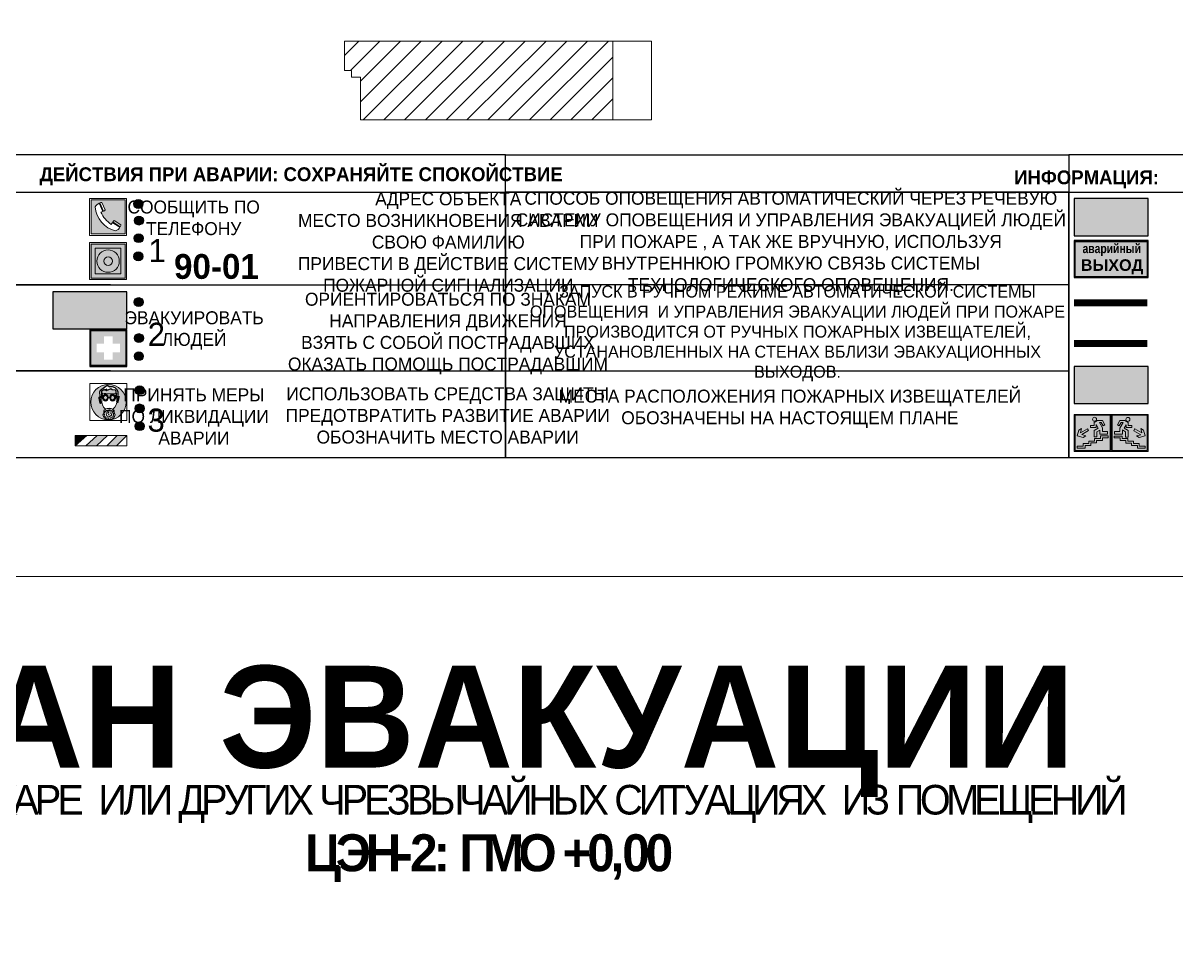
# Model space of a CAD drawing. Header units: millimetres. Extents: x 13810 to 67229, y 12374 to 21950.
# Drawn here: x 26885.2 to 27134.3, y 14863 to 15062 of the extents above; entities that cross this region are included whole.
import ezdxf

# ---------------------------------------------------------------- set-up
doc = ezdxf.new("R2010")
doc.units = ezdxf.units.MM
doc.linetypes.add('GOST2.303 4', pattern=[7, 5, -2, 0])
doc.layers.add('План_Штампы', color=7, linetype='Continuous')
doc.styles.add('обычный', font='arial.ttf')

# ---------------------------------------------------------------- blocks, each defined once
blk = doc.blocks.new('A$C38D26F80')
h = blk.add_hatch(color=5)
h.dxf.hatch_style = 1
h.paths.add_polyline_path([(-8.77, -4.48, 1), (-0.19, -4.48, 1)])
h.paths.add_polyline_path([(-6.75, -3.58), (-6.75, -3.31), (-6.62, -3.22), (-6.5, -3.22), (-6.42, -3.3), (-6.39, -3.28), (-6.59, -2.23), (-6.59, -2.01), (-6.38, -1.58), (-4.76, -0.4), (-4.13, -0.79, -0.362848), (-2.1, -2.1, -0.201049), (-2.17, -2.48, 0.085434), (-2.26, -3.13), (-1.9, -3.16), (-2.25, -4.7), (-2.4, -4.59), (-2.43, -4.34), (-2.36, -4.34), (-2.14, -3.34), (-2.47, -3.42), (-2.58, -1.95), (-2.77, -1.58), (-3.58, -1.52), (-3.92, -1.26), (-5.05, -1.73), (-4.87, -1.39), (-5.41, -1.6), (-5.41, -1.46), (-6.13, -1.87), (-6.18, -3.5), (-6.56, -3.47), (-6.37, -4.59), (-6.16, -4.43), (-6.16, -4.66), (-6.36, -4.79), (-6.37, -4.8), (-6.51, -4.76)], flags=16)
h.paths.add_polyline_path([(-6.51, -4.76), (-6.36, -4.79), (-6.37, -4.8)], flags=0)
h.paths.add_polyline_path([(-5.92, -2.34, 0.089508), (-2.67, -2.35), (-2.48, -3.88, -0.268602), (-3.4, -6.18, 0.262449), (-5.2, -6.18, -0.268602), (-6.11, -3.88)], flags=16)
edge = h.paths.add_edge_path(flags=16)
edge.add_ellipse((-5.19, -3.41), major_axis=(0, 0.842), ratio=0.848992, start_angle=0, end_angle=360)
edge = h.paths.add_edge_path(flags=0)
edge.add_ellipse((-5.19, -3.39), major_axis=(0, 0.665), ratio=0.853798, start_angle=0, end_angle=360)
edge = h.paths.add_edge_path(flags=0)
edge.add_ellipse((-5.19, -3.4), major_axis=(0, 0.528), ratio=0.864094, start_angle=0, end_angle=360)
edge = h.paths.add_edge_path(flags=16)
edge.add_ellipse((-3.47, -3.4), major_axis=(0, 0.842), ratio=0.848992, start_angle=0, end_angle=360)
h.paths.add_polyline_path([(-3.13, -6.45), (-3.13, -6.84, 0.383174), (-5.57, -6.85), (-5.57, -6.49, -0.369952)], flags=16)
edge = h.paths.add_edge_path(flags=0)
edge.add_ellipse((-3.47, -3.39), major_axis=(0, 0.665), ratio=0.853798, start_angle=0, end_angle=360)
edge = h.paths.add_edge_path(flags=0)
edge.add_ellipse((-3.47, -3.4), major_axis=(0, 0.528), ratio=0.864094, start_angle=0, end_angle=360)
edge = h.paths.add_edge_path(flags=16)
edge.add_ellipse((-4.34, -7.57), major_axis=(-1.48, 0), ratio=0.744955, start_angle=0, end_angle=360)
h.paths.add_polyline_path([(-5.01, -6.85, -1), (-5.15, -6.85, -1)], flags=0)
h.paths.add_polyline_path([(-5.33, -7.14, -1), (-5.47, -7.14, -1)], flags=0)
h.paths.add_polyline_path([(-4.61, -6.71, -1), (-4.74, -6.71, -1)], flags=16)
h.paths.add_polyline_path([(-5.43, -7.51, -1), (-5.57, -7.51, -1)], flags=0)
h.paths.add_polyline_path([(-4.26, -6.67, -1), (-4.4, -6.67, -1)], flags=16)
h.paths.add_polyline_path([(-4.74, -7.14, -1), (-4.88, -7.14, -1)], flags=0)
h.paths.add_polyline_path([(-4.93, -7.43, -1), (-5.07, -7.43, -1)], flags=0)
h.paths.add_polyline_path([(-4.41, -7.07, -1), (-4.54, -7.07, -1)], flags=0)
h.paths.add_polyline_path([(-5.33, -7.87, -1), (-5.46, -7.87, -1)], flags=0)
h.paths.add_polyline_path([(-3.8, -6.71, -1), (-3.94, -6.71, -1)], flags=16)
h.paths.add_polyline_path([(-4.85, -7.78, -1), (-4.98, -7.78, -1)], flags=0)
h.paths.add_polyline_path([(-3.96, -7.14, -1), (-4.1, -7.14, -1)], flags=0)
h.paths.add_polyline_path([(-4.33, -7.53, -1), (-4.47, -7.53, -1)], flags=0)
h.paths.add_polyline_path([(-5.09, -8.12, -1), (-5.23, -8.12, -1)], flags=0)
h.paths.add_polyline_path([(-3.5, -6.94, -1), (-3.64, -6.94, -1)], flags=0)
h.paths.add_polyline_path([(-4.54, -7.97, -1), (-4.68, -7.97, -1)], flags=0)
h.paths.add_polyline_path([(-3.66, -7.39, -1), (-3.8, -7.39, -1)], flags=0)
h.paths.add_polyline_path([(-4.73, -8.35, -1), (-4.86, -8.35, -1)], flags=0)
h.paths.add_polyline_path([(-4.09, -7.96, -1), (-4.23, -7.96, -1)], flags=0)
h.paths.add_polyline_path([(-3.77, -7.74, -1), (-3.91, -7.74, -1)], flags=0)
h.paths.add_polyline_path([(-3.22, -7.27, -1), (-3.35, -7.27, -1)], flags=0)
h.paths.add_polyline_path([(-4.34, -8.4, -1), (-4.47, -8.4, -1)], flags=0)
h.paths.add_polyline_path([(-3.16, -7.61, -1), (-3.3, -7.61, -1)], flags=0)
h.paths.add_polyline_path([(-3.9, -8.35, -1), (-4.04, -8.35, -1)], flags=0)
h.paths.add_polyline_path([(-3.32, -7.91, -1), (-3.46, -7.91, -1)], flags=0)
h.paths.add_polyline_path([(-3.55, -8.23, -1), (-3.69, -8.23, -1)], flags=0)
at = {"color": 5, "lineweight": 5}
for p, q in [((-4.48, 0), (-8.96, 0)), ((-8.96, 0), (-8.96, -4.48)), ((-4.48, 0), (0, 0)), ((0, 0), (0, -4.48)), ((-6.59, -2.01), (-6.38, -1.58)), ((-6.59, -2.23), (-6.59, -2.01)), ((-6.39, -3.28), (-6.59, -2.23)), ((-6.38, -1.58), (-4.76, -0.4)), ((-6.13, -1.87), (-6.18, -3.5)), ((-5.41, -1.46), (-6.13, -1.87)), ((-5.92, -2.34), (-6.11, -3.88)), ((-4.87, -1.39), (-5.41, -1.6)), ((-5.41, -1.6), (-5.41, -1.46)), ((-3.92, -1.26), (-5.05, -1.73)), ((-5.05, -1.73), (-4.87, -1.39)), ((-4.76, -0.4), (-4.13, -0.79)), ((-3.58, -1.52), (-3.92, -1.26)), ((-2.77, -1.58), (-3.58, -1.52)), ((-2.58, -1.95), (-2.77, -1.58)), ((-2.67, -2.34), (-2.48, -3.88)), ((-2.47, -3.42), (-2.58, -1.95)), ((-8.96, -8.96), (-8.96, -4.48)), ((-6.75, -3.31), (-6.62, -3.22)), ((-6.75, -3.58), (-6.75, -3.31)), ((-6.51, -4.76), (-6.75, -3.58)), ((-6.62, -3.22), (-6.5, -3.22)), ((-6.18, -3.5), (-6.56, -3.47)), ((-6.56, -3.47), (-6.37, -4.59)), ((-6.37, -4.8), (-6.51, -4.76)), ((-6.5, -3.22), (-6.42, -3.3)), ((-6.42, -3.3), (-6.39, -3.28)), ((-6.37, -4.59), (-6.16, -4.43)), ((-6.16, -4.66), (-6.37, -4.8)), ((-6.16, -4.43), (-6.16, -4.66)), ((-2.14, -3.34), (-2.47, -3.42)), ((-2.43, -4.34), (-2.4, -4.59)), ((-2.43, -4.34), (-2.36, -4.34)), ((-2.4, -4.59), (-2.25, -4.7)), ((-2.36, -4.34), (-2.14, -3.34)), ((-1.9, -3.16), (-2.26, -3.13)), ((-2.25, -4.7), (-1.9, -3.16)), ((0, -8.96), (0, -4.48)), ((-5.57, -6.49), (-5.57, -6.85)), ((-3.13, -6.45), (-3.13, -6.84)), ((-4.48, -8.96), (-8.96, -8.96)), ((-4.48, -8.96), (0, -8.96))]:
    blk.add_line(p, q, dxfattribs=at)
at = {"color": 5}
for p, q in [((-6.59, -2.01), (-6.38, -1.58)), ((-6.59, -2.23), (-6.59, -2.01)), ((-6.39, -3.28), (-6.59, -2.23)), ((-6.38, -1.58), (-4.76, -0.4)), ((-6.13, -1.87), (-6.18, -3.5)), ((-5.41, -1.46), (-6.13, -1.87)), ((-4.87, -1.39), (-5.41, -1.6)), ((-5.41, -1.6), (-5.41, -1.46)), ((-3.92, -1.26), (-5.05, -1.73)), ((-5.05, -1.73), (-4.87, -1.39)), ((-4.76, -0.4), (-4.13, -0.79)), ((-3.58, -1.52), (-3.92, -1.26)), ((-2.77, -1.58), (-3.58, -1.52)), ((-2.58, -1.95), (-2.77, -1.58)), ((-2.47, -3.42), (-2.58, -1.95)), ((-6.75, -3.31), (-6.62, -3.22)), ((-6.75, -3.58), (-6.75, -3.31)), ((-6.51, -4.76), (-6.75, -3.58)), ((-6.62, -3.22), (-6.5, -3.22)), ((-6.18, -3.5), (-6.56, -3.47)), ((-6.56, -3.47), (-6.37, -4.59)), ((-6.37, -4.8), (-6.51, -4.76)), ((-6.36, -4.79), (-6.51, -4.76)), ((-6.5, -3.22), (-6.42, -3.3)), ((-6.42, -3.3), (-6.39, -3.28)), ((-6.37, -4.59), (-6.16, -4.43)), ((-6.16, -4.66), (-6.37, -4.8)), ((-6.16, -4.66), (-6.36, -4.79)), ((-6.16, -4.43), (-6.16, -4.66)), ((-2.14, -3.34), (-2.47, -3.42)), ((-2.4, -4.59), (-2.43, -4.34)), ((-2.43, -4.34), (-2.36, -4.34)), ((-2.25, -4.7), (-2.4, -4.59)), ((-2.36, -4.34), (-2.14, -3.34)), ((-2.26, -3.13), (-1.9, -3.16)), ((-1.9, -3.16), (-2.25, -4.7))]:
    blk.add_line(p, q, dxfattribs=at)
at = {"color": 5, "lineweight": 5}
for centre, radius in [((-4.48, -4.48), 4.29), ((-5.5, -7.51), 0.0678), ((-5.4, -7.14), 0.0678), ((-5.4, -7.87), 0.0678), ((-5.16, -8.12), 0.0678), ((-5.08, -6.85), 0.0678), ((-5, -7.43), 0.0678), ((-4.91, -7.78), 0.0678), ((-4.81, -7.14), 0.0678), ((-4.79, -8.35), 0.0678), ((-4.67, -6.71), 0.0678), ((-4.61, -7.97), 0.0678), ((-4.47, -7.07), 0.0678), ((-4.4, -7.53), 0.0678), ((-4.4, -8.4), 0.0678), ((-4.33, -6.67), 0.0678), ((-4.16, -7.96), 0.0678), ((-4.03, -7.14), 0.0678), ((-3.97, -8.35), 0.0678), ((-3.87, -6.71), 0.0678), ((-3.84, -7.74), 0.0678), ((-3.73, -7.39), 0.0678), ((-3.62, -8.23), 0.0678), ((-3.57, -6.94), 0.0678), ((-3.39, -7.91), 0.0678), ((-3.28, -7.27), 0.0678), ((-3.23, -7.61), 0.0678)]:
    blk.add_circle(centre, radius, dxfattribs=at)
for centre, radius, start, end in [((-4.28, 6.66), 9.15, 259.6987, 280.1569), ((-0.47, -3.05), 1.79, 161.5846, 182.4584), ((-2.6, -2.2), 0.513, 326.4781, 11.7739), ((-3.66, -4.24), 2.47, 171.573, 231.7124), ((-4.93, -4.24), 2.47, 308.2876, 8.427), ((-4.33, -7.88), 1.87, 50.358, 131.5662), ((-4.34, -8.2), 1.82, 48.4943, 132.3565), ((-4.3, -7.78), 1.83, 60.5889, 119.4111)]:
    blk.add_arc(centre, radius, start, end, dxfattribs=at)
at = {"color": 5}
for centre, radius, start, end in [((-3.89, -2.66), 1.88, 17.387, 97.1599), ((-0.35, -3.07), 1.91, 162.2553, 181.7878), ((-2.6, -2.2), 0.511, 326.3906, 11.8614)]:
    blk.add_arc(centre, radius, start, end, dxfattribs=at)
at = {"color": 5, "lineweight": 5}
for centre, major_axis, ratio in [((-5.19, -3.41), (0, 0.842), 0.848992), ((-5.19, -3.39), (0, 0.665), 0.853798), ((-3.47, -3.4), (0, 0.842), 0.848992), ((-3.47, -3.39), (0, 0.665), 0.853798), ((-5.19, -3.4), (0, 0.528), 0.864094), ((-3.47, -3.4), (0, 0.528), 0.864094), ((-4.34, -7.57), (-1.48, 0), 0.744955)]:
    blk.add_ellipse(centre, major_axis=major_axis, ratio=ratio, dxfattribs=at)
blk = doc.blocks.new('A$C47DD6509')
at = {"lineweight": 5}
for points in [[(-8.69, 0), (-11.19, 0), (-11.19, -2.22)], [(-4.22, 0), (-6.45, 0), (-8.91, -2.22), (-6.61, -2.22)], [(0, 0), (-2.09, 0), (-4.36, -2.22), (-2.29, -2.22)]]:
    blk.add_hatch(color=242, dxfattribs=at).paths.add_polyline_path(points)
at = {"color": 242, "lineweight": 5}
for p, q in [((-11.19, -2.22), (-8.69, 0)), ((-11.19, -2.22), (-11.19, 0)), ((-11.19, 0), (-8.69, 0)), ((-11.19, 0), (0, 0)), ((-8.91, -2.22), (-6.45, 0)), ((-6.61, -2.22), (-4.22, 0)), ((-4.36, -2.22), (-2.09, 0)), ((-2.29, -2.22), (0, 0)), ((0, 0), (0, -2.22)), ((0, -2.22), (-11.19, -2.22))]:
    blk.add_line(p, q, dxfattribs=at)
blk = doc.blocks.new('A$C32E8229D')
at = {"true_color": 0xffffff}
blk.add_hatch(color=7, dxfattribs=at).paths.add_polyline_path([(0, 0), (0, -8), (16, -8), (16, 0)])
h = blk.add_hatch(color=126)
h.paths.add_polyline_path([(0.2, -0.2), (15.8, -0.2), (15.8, -7.8), (0.2, -7.8)])
h.paths.add_polyline_path([(13.49, -2.05), (12.08, -2.05), (11.37, -2.63, 0.162397), (11.29, -2.84), (11.29, -3.63), (10.35, -3.63), (10.35, -4.05), (11.68, -4.05), (11.68, -3.48), (12.26, -4.28), (11.29, -5.1), (11.29, -6.78), (11.85, -6.78), (11.85, -5.44), (12.8, -4.64), (12.8, -5.94), (14.46, -5.94), (14.46, -5.39), (13.45, -5.39), (13.45, -3.97), (12.46, -2.59), (13.15, -2.59), (13.69, -3.34), (14.18, -3)], flags=16)
h.paths.add_polyline_path([(10.74, -1.82, 1), (11.8, -1.82, 1)], flags=16)
h.paths.add_polyline_path([(9.39, -3.59), (5.99, -3.59), (6.56, -3.03), (5.91, -3.03), (5.1, -3.83), (5.91, -4.64), (6.56, -4.64), (5.99, -4.09), (9.39, -4.09)], flags=16)
h.paths.add_polyline_path([(4.29, -1.08), (1.72, -1.08), (1.72, -6.6), (4.29, -6.6)], flags=16)
at = {"color": 126}
blk.add_lwpolyline([(16, -8), (0, -8), (0, 0), (16, 0)], close=True, dxfattribs=at)
blk = doc.blocks.new('A$C18900ED3')
h = blk.add_hatch(color=126)
h.paths.add_polyline_path([(-0.18, -0.18), (-7.02, -0.18), (-7.02, -7.02), (-0.18, -7.02)])
h.paths.add_polyline_path([(-5.89, -4.46), (-5.89, -2.77), (-4.46, -2.77), (-4.46, -1.31), (-2.77, -1.31), (-2.77, -2.77), (-1.33, -2.77), (-1.33, -4.46), (-2.77, -4.46), (-2.77, -5.89), (-4.46, -5.89), (-4.46, -4.46)], flags=16)
at = {"color": 126}
for p, q in [((-7.2, 0), (-7.2, -7.2)), ((0, 0), (-7.2, 0)), ((0, -7.2), (0, 0)), ((-7.02, -7.02), (-7.02, -0.18)), ((-7.02, -0.18), (-0.18, -0.18)), ((-0.18, -0.18), (-0.18, -7.02)), ((-7.2, -7.2), (0, -7.2)), ((-0.18, -7.02), (-7.02, -7.02))]:
    blk.add_line(p, q, dxfattribs=at)
blk = doc.blocks.new('A$C456E1F9C')
at = {"lineweight": 5}
h = blk.add_hatch(color=242, dxfattribs=at)
h.paths.add_polyline_path([(0.51, -1.47), (0.51, -13.26), (12.29, -13.26), (12.29, -1.47)])
h.paths.add_polyline_path([(5.42, -4.95, -0.254479), (4.78, -5.4), (3.52, -2.53, -0.209735), (4.23, -2.4)], flags=16)
h.paths.add_polyline_path([(8.53, -8.6), (10.87, -10.17), (10.54, -10.76), (8.03, -9.13, -0.192251)], flags=16)
h.paths.add_polyline_path([(4.61, -5.49, 0.005518), (3.87, -5.72, 0.128647), (7.49, -10.01, 0.00809), (7.83, -9.33), (10.47, -10.97, -0.16736), (8.99, -12.25, -0.327862), (1.95, -3.95, -0.166952), (3.36, -2.62)], flags=16)
at = {"color": 242, "lineweight": 5}
for p, q in [((0, -13.77), (0, -0.97)), ((12.8, -0.97), (0, -0.97)), ((4.61, -5.49), (3.36, -2.62)), ((3.52, -2.53), (4.78, -5.4)), ((4.23, -2.4), (5.42, -4.95)), ((12.8, -13.77), (12.8, -0.97)), ((7.83, -9.33), (10.47, -10.97)), ((8.03, -9.13), (10.54, -10.76)), ((10.81, -10.12), (8.53, -8.6)), ((10.54, -10.76), (10.8, -10.3)), ((10.8, -10.3), (10.81, -10.12)), ((0, -13.77), (12.8, -13.77))]:
    blk.add_line(p, q, dxfattribs=at)
blk.add_lwpolyline([(0.51, -1.47), (12.29, -1.47), (12.29, -13.26), (0.51, -13.26)], close=True, dxfattribs=at)
for centre, radius, start, end in [((4.59, -5.34), 2.99, 114.2845, 152.1974), ((11.12, -3.31), 9.19, 183.9915, 256.6009), ((4.02, -3.27), 0.891, 76.3284, 123.7092), ((14.98, -39.1), 35.17, 107.1487, 108.4135), ((13.86, -0.94), 11.08, 205.5536, 234.8762), ((4.68, -4.59), 0.824, 276.9621, 334.0723), ((-13.31, 0.8), 23.44, 332.5487, 334.4027), ((8.94, -9.5), 0.989, 114.4092, 157.9388), ((7.87, -9.46), 3, 291.9291, 329.9329)]:
    blk.add_arc(centre, radius, start, end, dxfattribs=at)
blk = doc.blocks.new('A$C54414219')
at = {"true_color": 0xffffff}
h = blk.add_hatch(color=7, dxfattribs=at)
h.paths.add_polyline_path([(2.39, -9.45), (2.39, -18.3), (11.23, -18.3), (11.23, -9.45)], flags=0)
h.paths.add_polyline_path([(10.71, -13.87, -1), (2.92, -13.87, -1)], flags=0)
h.paths.add_polyline_path([(8.3, -13.87, -1), (5.33, -13.87, -1)], flags=0)
h.paths.add_polyline_path([(0.41, -7.47), (0.41, -20.27), (13.21, -20.27), (13.21, -7.47)])
h.paths.add_polyline_path([(0.92, -19.77), (12.71, -19.77), (12.71, -7.98), (0.92, -7.98)], flags=16)
h.paths.add_polyline_path([(11.23, -9.45), (11.23, -18.3), (2.39, -18.3), (2.39, -9.45)], flags=0)
at = {"lineweight": 5}
h = blk.add_hatch(color=242, dxfattribs=at)
h.paths.add_polyline_path([(12.71, -7.98), (0.92, -7.98), (0.92, -19.77), (12.71, -19.77)])
h.paths.add_polyline_path([(11.23, -18.3), (2.39, -18.3), (2.39, -9.45), (11.23, -9.45)], flags=16)
h.paths.add_polyline_path([(10.71, -13.87, -1), (2.92, -13.87, -1)], flags=0)
h.paths.add_polyline_path([(8.3, -13.87, -1), (5.33, -13.87, -1)], flags=0)
at = {"true_color": 0xffffff}
h = blk.add_hatch(color=7, dxfattribs=at)
h.paths.add_polyline_path([(2.39, -9.45), (2.39, -18.3), (11.23, -18.3), (11.23, -9.45)])
h.paths.add_polyline_path([(10.71, -13.87, -1), (2.92, -13.87, -1)], flags=16)
h.paths.add_polyline_path([(8.3, -13.87, -1), (5.33, -13.87, -1)], flags=0)
at = {"lineweight": 5}
h = blk.add_hatch(color=242, dxfattribs=at)
h.paths.add_polyline_path([(2.92, -13.87, 1), (10.71, -13.87, 1)])
h.paths.add_polyline_path([(8.3, -13.87, -1), (5.33, -13.87, -1)], flags=16)
at = {"color": 242, "lineweight": 5}
for p, q in [((0.41, -20.27), (0.41, -7.47)), ((0.41, -7.47), (13.21, -7.47)), ((0.41, -7.47), (13.21, -7.47)), ((13.21, -20.27), (13.21, -7.47)), ((0.41, -20.27), (13.21, -20.27))]:
    blk.add_line(p, q, dxfattribs=at)
for points in [[(0.92, -7.98), (12.71, -7.98), (12.71, -19.77), (0.92, -19.77)], [(2.39, -9.45), (11.23, -9.45), (11.23, -18.3), (2.39, -18.3)]]:
    blk.add_lwpolyline(points, close=True, dxfattribs=at)
for radius in [3.89, 1.49]:
    blk.add_circle((6.81, -13.87), radius, dxfattribs=at)
blk = doc.blocks.new('A$C41C009D9')
at = {"true_color": 0xffffff}
blk.add_hatch(color=7, dxfattribs=at).paths.add_polyline_path([(0, 8), (-16, 8), (-16, 0), (0, 0)])
h = blk.add_hatch(color=126)
h.dxf.hatch_style = 1
h.paths.add_polyline_path([(-15.8, 7.8), (-15.8, 0.2), (-0.2, 0.2), (-0.2, 7.8)])
at = {"color": 126}
for points in [[(-16, 0), (0, 0), (0, 8), (-16, 8)], [(-16, 0), (0, 0), (0, 8), (-16, 8)], [(-15.8, 7.8), (-0.2, 7.8), (-0.2, 0.2), (-15.8, 0.2)]]:
    blk.add_lwpolyline(points, close=True, dxfattribs=at)
at = {"color": 7, "true_color": 0xffffff, "insert": (-15.8, 7.3), "char_height": 2.5, "width": 15.5999, "attachment_point": 1, "style": 'обычный'}
blk.add_mtext('\\pi1.6133;{\\fArial|b1|i0|c204|p34;\\H0.8x;\\W0.8;аварийный\\H1.25x;\\W1;\\P\\pi1.2327;ВЫХОД}', dxfattribs=at)
blk = doc.blocks.new('A$C7B4425F7')
at = {"true_color": 0xffffff}
blk.add_hatch(color=7, dxfattribs=at).paths.add_polyline_path([(0, 0), (-16, 0), (-16, -8), (0, -8)])
h = blk.add_hatch(color=126)
h.paths.add_polyline_path([(-0.2, -0.2), (-15.8, -0.2), (-15.8, -7.8), (-0.2, -7.8)])
h.paths.add_polyline_path([(-11.76, -2.03), (-11.76, -3.66), (-11.17, -3.66, -0.568275), (-11.17, -6.18), (-12.58, -6.18), (-12.58, -2.03)], flags=16)
h.paths.add_polyline_path([(-13.33, -4.12, -0.495768), (-13.59, -6.18), (-15.03, -6.18), (-15.03, -2.03), (-13.59, -2.03, -0.487973)], flags=16)
h.paths.add_polyline_path([(-10.25, -2.03), (-9.48, -2.03), (-9.48, -6.18), (-10.25, -6.18)], flags=16)
h.paths.add_polyline_path([(-13.84, -3.69), (-14.24, -3.69), (-14.24, -3.03), (-13.9, -3.03, -0.692621)], flags=0)
h.paths.add_polyline_path([(-9.15, -2.03), (-8.4, -2.03), (-8.04, -3.07), (-7.68, -2.03), (-6.93, -2.03), (-7.64, -4.1), (-6.93, -6.18), (-7.68, -6.18), (-8.04, -5.14), (-8.4, -6.18), (-9.15, -6.18), (-8.44, -4.1)], flags=16)
h.paths.add_polyline_path([(-11.76, -4.46), (-11.42, -4.46, -0.692621), (-11.36, -5.12), (-11.76, -5.12)], flags=0)
h.paths.add_polyline_path([(-13.9, -5.2), (-14.24, -5.2), (-14.24, -4.55), (-13.84, -4.55, -0.708038)], flags=0)
edge = h.paths.add_edge_path(flags=16)
edge.add_ellipse((-5.51, -4.08), major_axis=(0, 2.05), ratio=0.586184, start_angle=0, end_angle=360)
edge = h.paths.add_edge_path(flags=0)
edge.add_ellipse((-5.51, -4.08), major_axis=(0, 1.14), ratio=0.454828, start_angle=0, end_angle=360)
h.paths.add_polyline_path([(-4.13, -4.96, 0.377264), (-3.48, -4.52, 0.0555), (-3.16, -2.03), (-1.66, -2.03), (-1.66, -4.96), (-0.96, -4.96), (-0.96, -7.01), (-1.75, -7.01), (-1.75, -6.18), (-3.3, -6.18), (-3.3, -7.02), (-4.13, -7.02)], flags=16)
h.paths.add_polyline_path([(-2.73, -2.91), (-2.28, -2.91), (-2.28, -4.96), (-3.05, -4.96, 0.079136)], flags=0)
at = {"color": 126}
blk.add_lwpolyline([(-16, -8), (0, -8), (0, 0), (-16, 0)], close=True, dxfattribs=at)
blk = doc.blocks.new('вниз 3')
at = {"lineweight": 0, "true_color": 0xffffff}
h = blk.add_hatch(color=7, dxfattribs=at)
h.dxf.hatch_style = 1
h.paths.add_polyline_path([(40997.5, -4475.69), (40997.25, -4475.28), (40995.76, -4476.15), (40995.97, -4475.23), (40995.39, -4475.56), (40995.05, -4476.83), (40996.33, -4477.17), (40996.91, -4476.83), (40996, -4476.55)], flags=0)
h.paths.add_polyline_path([(40999.81, -4473.95), (41000.22, -4473.95), (41000.64, -4474.67), (41001.03, -4474.43), (41000.46, -4473.49), (41000.42, -4473.49), (40999.43, -4473.49), (40998.68, -4473.92), (40998.68, -4474.57), (40997.88, -4474.57), (40997.88, -4475), (40999.14, -4475), (40999.14, -4474.43), (40999.14, -4474.38), (40999.59, -4475.15), (40998.72, -4475.67), (40998.72, -4477.06), (40999.24, -4477.06), (40999.24, -4475.96), (40999.95, -4475.56), (40999.95, -4476.43), (41001.61, -4476.43), (41001.61, -4475.88), (41000.47, -4475.88), (41000.47, -4475.12)], flags=0)
h.paths.add_polyline_path([(40999.2, -4473.24, 1), (40998.35, -4473.24, 1)], flags=0)
h.paths.add_polyline_path([(41000.46, -4477.26), (41001.69, -4477.26), (41001.69, -4476.84), (41000.03, -4476.84), (41000.03, -4477.39), (40998.78, -4477.39), (40998.78, -4477.95), (40997.53, -4477.95), (40997.53, -4478.5), (40996.29, -4478.5), (40996.29, -4479.06), (40995.05, -4479.06), (40995.05, -4479.48), (40995.29, -4479.48), (40996.72, -4479.48), (40996.72, -4478.92), (40997.97, -4478.92), (40997.97, -4478.36), (40999.2, -4478.36), (40999.2, -4477.81), (41000.46, -4477.81)], flags=0)
h.paths.add_polyline_path([(41002.37, -4472.17), (40994.37, -4472.17), (40994.37, -4480.17), (41002.37, -4480.17)])
h.paths.add_polyline_path([(41002.16, -4479.96), (40994.57, -4479.96), (40994.57, -4472.37), (41002.16, -4472.37)], flags=16)
h.paths.add_polyline_path([(41001.61, -4475.88), (41001.61, -4476.43), (40999.95, -4476.43), (40999.95, -4475.56), (40999.24, -4475.96), (40999.24, -4477.06), (40998.72, -4477.06), (40998.72, -4475.67), (40999.59, -4475.15), (40999.14, -4474.38), (40999.14, -4474.43), (40999.14, -4475), (40997.88, -4475), (40997.88, -4474.57), (40998.68, -4474.57), (40998.68, -4473.92), (40999.43, -4473.49), (41000.42, -4473.49), (41000.46, -4473.49), (41001.03, -4474.43), (41000.64, -4474.67), (41000.22, -4473.95), (40999.81, -4473.95), (41000.47, -4475.12), (41000.47, -4475.88)], flags=0)
h.paths.add_polyline_path([(41001.69, -4476.84), (41001.69, -4477.26), (41000.46, -4477.26), (41000.46, -4477.81), (40999.2, -4477.81), (40999.2, -4478.36), (40997.97, -4478.36), (40997.97, -4478.92), (40996.72, -4478.92), (40996.72, -4479.48), (40995.05, -4479.48), (40995.05, -4479.06), (40996.29, -4479.06), (40996.29, -4478.5), (40997.53, -4478.5), (40997.53, -4477.95), (40998.78, -4477.95), (40998.78, -4477.39), (41000.03, -4477.39), (41000.03, -4476.84)], flags=0)
h.paths.add_polyline_path([(40998.35, -4473.24, -1), (40999.2, -4473.24, -1)], flags=0)
h.paths.add_polyline_path([(40997.5, -4475.69), (40996, -4476.55), (40996.91, -4476.83), (40996.33, -4477.17), (40995.05, -4476.83), (40995.39, -4475.56), (40995.97, -4475.23), (40995.76, -4476.15), (40997.25, -4475.28)], flags=0)
at = {"lineweight": 0}
h = blk.add_hatch(color=126, dxfattribs=at)
h.dxf.hatch_style = 1
h.paths.add_polyline_path([(41002.16, -4472.37), (40994.57, -4472.37), (40994.57, -4479.96), (41002.16, -4479.96)])
h.paths.add_polyline_path([(40995.97, -4475.23), (40995.76, -4476.15), (40997.25, -4475.28), (40997.5, -4475.69), (40996, -4476.55), (40996.91, -4476.83), (40996.33, -4477.17), (40995.05, -4476.83), (40995.39, -4475.56)], flags=16)
h.paths.add_polyline_path([(40997.88, -4474.57), (40998.68, -4474.57), (40998.68, -4473.92), (40999.43, -4473.49), (41000.42, -4473.49), (41000.46, -4473.49), (41001.03, -4474.43), (41000.64, -4474.67), (41000.22, -4473.95), (40999.81, -4473.95), (41000.47, -4475.12), (41000.47, -4475.88), (41001.61, -4475.88), (41001.61, -4476.43), (40999.95, -4476.43), (40999.95, -4475.56), (40999.24, -4475.96), (40999.24, -4477.06), (40998.72, -4477.06), (40998.72, -4475.67), (40999.59, -4475.15), (40999.14, -4474.38), (40999.14, -4474.43), (40999.14, -4475), (40997.88, -4475)], flags=16)
h.paths.add_polyline_path([(40998.35, -4473.24, -1), (40999.2, -4473.24, -1)], flags=16)
h.paths.add_polyline_path([(40997.53, -4477.95), (40998.78, -4477.95), (40998.78, -4477.39), (41000.03, -4477.39), (41000.03, -4476.84), (41001.69, -4476.84), (41001.69, -4477.26), (41000.46, -4477.26), (41000.46, -4477.81), (40999.2, -4477.81), (40999.2, -4478.36), (40997.97, -4478.36), (40997.97, -4478.92), (40996.72, -4478.92), (40996.72, -4479.48), (40995.05, -4479.48), (40995.05, -4479.06), (40996.29, -4479.06), (40996.29, -4478.5), (40997.53, -4478.5)], flags=16)
at = {"lineweight": 0, "true_color": 0xffffff}
h = blk.add_hatch(color=7, dxfattribs=at)
h.dxf.hatch_style = 1
h.paths.add_polyline_path([(40999.2, -4473.24, 1), (40998.35, -4473.24, 1)])
h.paths.add_polyline_path([(40999.81, -4473.95), (41000.22, -4473.95), (41000.64, -4474.67), (41001.03, -4474.43), (41000.46, -4473.49), (41000.42, -4473.49), (40999.43, -4473.49), (40998.68, -4473.92), (40998.68, -4474.57), (40997.88, -4474.57), (40997.88, -4475), (40999.14, -4475), (40999.14, -4474.43), (40999.14, -4474.38), (40999.59, -4475.15), (40998.72, -4475.67), (40998.72, -4477.06), (40999.24, -4477.06), (40999.24, -4475.96), (40999.95, -4475.56), (40999.95, -4476.43), (41001.61, -4476.43), (41001.61, -4475.88), (41000.47, -4475.88), (41000.47, -4475.12)])
h.paths.add_polyline_path([(40999.2, -4477.81), (41000.46, -4477.81), (41000.46, -4477.26), (41001.69, -4477.26), (41001.69, -4476.84), (41000.03, -4476.84), (41000.03, -4477.39), (40998.78, -4477.39), (40998.78, -4477.95), (40997.53, -4477.95), (40997.53, -4478.5), (40996.29, -4478.5), (40996.29, -4479.06), (40995.05, -4479.06), (40995.05, -4479.48), (40995.29, -4479.48), (40996.72, -4479.48), (40996.72, -4478.92), (40997.97, -4478.92), (40997.97, -4478.36), (40999.2, -4478.36)])
h.paths.add_polyline_path([(40997.5, -4475.69), (40997.25, -4475.28), (40995.76, -4476.15), (40995.97, -4475.23), (40995.39, -4475.56), (40995.05, -4476.83), (40996.33, -4477.17), (40996.91, -4476.83), (40996, -4476.55)])
at = {"color": 126, "lineweight": 0}
for points in [[(40994.37, -4472.17), (41002.37, -4472.17), (41002.37, -4480.17), (40994.37, -4480.17)], [(40994.57, -4472.37), (41002.16, -4472.37), (41002.16, -4479.96), (40994.57, -4479.96)]]:
    blk.add_lwpolyline(points, close=True, dxfattribs=at)
for points in [[(40995.05, -4476.83), (40995.39, -4475.56), (40995.97, -4475.23), (40995.76, -4476.15), (40997.25, -4475.28), (40997.5, -4475.69), (40996, -4476.55), (40996.91, -4476.83), (40996.33, -4477.17), (40995.05, -4476.83)], [(40999.14, -4474.43), (40999.14, -4475), (40997.88, -4475), (40997.88, -4474.57), (40998.68, -4474.57), (40998.68, -4473.92), (40999.43, -4473.49), (41000.42, -4473.49), (41000.46, -4473.49), (41001.03, -4474.43), (41000.64, -4474.67), (41000.22, -4473.95), (40999.81, -4473.95), (41000.47, -4475.12), (41000.47, -4475.88), (41001.61, -4475.88), (41001.61, -4476.43), (40999.95, -4476.43), (40999.95, -4475.56), (40999.24, -4475.96), (40999.24, -4477.06), (40998.72, -4477.06), (40998.72, -4475.67), (40999.59, -4475.15), (40999.14, -4474.38), (40999.14, -4474.43)], [(40995.29, -4479.48), (40995.05, -4479.48), (40995.05, -4479.06), (40996.29, -4479.06), (40996.29, -4478.5), (40997.53, -4478.5), (40997.53, -4477.95), (40998.78, -4477.95), (40998.78, -4477.39), (41000.03, -4477.39), (41000.03, -4476.84), (41001.69, -4476.84), (41001.69, -4477.26), (41000.46, -4477.26), (41000.46, -4477.81), (40999.2, -4477.81), (40999.2, -4478.36), (40997.97, -4478.36), (40997.97, -4478.92), (40996.72, -4478.92), (40996.72, -4479.48), (40995.05, -4479.48)]]:
    blk.add_lwpolyline(points, dxfattribs=at)
blk.add_circle((40998.77, -4473.24), 0.426, dxfattribs=at)
blk = doc.blocks.new('вниз')
at = {"lineweight": 0, "true_color": 0xffffff}
h = blk.add_hatch(color=7, dxfattribs=at)
h.dxf.hatch_style = 1
h.paths.add_polyline_path([(40994.51, -4472.22), (40986.51, -4472.22), (40986.51, -4480.22), (40994.51, -4480.22)])
h.paths.add_polyline_path([(40994.31, -4472.42), (40994.31, -4480.01), (40986.71, -4480.01), (40986.71, -4472.42)], flags=16)
h.paths.add_polyline_path([(40988.43, -4473.53), (40989.43, -4473.53), (40990.19, -4473.96), (40990.19, -4474.6), (40991, -4474.6), (40991, -4475.06), (40989.73, -4475.06), (40989.73, -4474.46), (40989.3, -4475.18), (40990.17, -4475.7), (40990.17, -4477.11), (40989.63, -4477.11), (40989.63, -4476.01), (40988.94, -4475.59), (40988.94, -4476.46), (40988.94, -4476.46), (40987.47, -4476.46), (40987.26, -4476.46), (40987.26, -4475.92), (40988.4, -4475.92), (40988.4, -4475.2), (40989.1, -4473.99), (40988.66, -4473.99), (40988.24, -4474.7), (40987.86, -4474.47), (40988.41, -4473.56)], flags=0)
h.paths.add_polyline_path([(40990.55, -4473.29, -1), (40989.69, -4473.29, -1)], flags=0)
h.paths.add_polyline_path([(40988.85, -4476.89), (40988.85, -4477.43), (40990.1, -4477.43), (40990.1, -4477.99), (40991.34, -4477.99), (40991.34, -4478.54), (40992.59, -4478.54), (40992.59, -4479.09), (40993.83, -4479.09), (40993.83, -4479.52), (40992.17, -4479.52), (40992.17, -4478.97), (40990.91, -4478.97), (40990.91, -4478.41), (40989.68, -4478.41), (40989.68, -4477.86), (40988.43, -4477.86), (40988.43, -4477.31), (40987.6, -4477.31), (40987.18, -4477.31), (40987.18, -4476.89)], flags=0)
h.paths.add_polyline_path([(40991.61, -4475.33), (40993.12, -4476.2), (40992.9, -4475.27), (40993.48, -4475.6), (40993.83, -4476.88), (40992.56, -4477.22), (40991.97, -4476.88), (40992.9, -4476.61), (40991.38, -4475.74), (40991.58, -4475.39)], flags=0)
h.paths.add_polyline_path([(40990.19, -4473.96), (40989.43, -4473.53), (40988.43, -4473.53), (40988.41, -4473.56), (40987.86, -4474.47), (40988.24, -4474.7), (40988.66, -4473.99), (40989.1, -4473.99), (40988.4, -4475.2), (40988.4, -4475.92), (40987.26, -4475.92), (40987.26, -4476.46), (40987.47, -4476.46), (40988.94, -4476.46), (40988.94, -4476.27), (40988.94, -4475.59), (40989.63, -4476.01), (40989.63, -4477.11), (40990.17, -4477.11), (40990.17, -4475.7), (40989.3, -4475.18), (40989.73, -4474.46), (40989.73, -4475.06), (40991, -4475.06), (40991, -4474.6), (40990.19, -4474.6)], flags=0)
h.paths.add_polyline_path([(40990.55, -4473.29, 1), (40989.69, -4473.29, 1)], flags=0)
h.paths.add_polyline_path([(40991.61, -4475.33), (40991.58, -4475.39), (40991.38, -4475.74), (40992.9, -4476.61), (40991.97, -4476.88), (40992.56, -4477.22), (40993.83, -4476.88), (40993.48, -4475.6), (40992.9, -4475.27), (40993.12, -4476.2)], flags=0)
h.paths.add_polyline_path([(40990.1, -4477.43), (40988.85, -4477.43), (40988.85, -4476.89), (40987.18, -4476.89), (40987.18, -4477.31), (40987.6, -4477.31), (40988.43, -4477.31), (40988.43, -4477.86), (40989.68, -4477.86), (40989.68, -4478.41), (40990.91, -4478.41), (40990.91, -4478.97), (40992.17, -4478.97), (40992.17, -4479.52), (40993.83, -4479.52), (40993.83, -4479.09), (40992.59, -4479.09), (40992.59, -4478.54), (40991.34, -4478.54), (40991.34, -4477.99), (40990.1, -4477.99)], flags=0)
at = {"lineweight": 0}
h = blk.add_hatch(color=126, dxfattribs=at)
h.dxf.hatch_style = 1
h.paths.add_polyline_path([(40994.31, -4472.42), (40986.71, -4472.42), (40986.71, -4480.01), (40994.31, -4480.01)])
h.paths.add_polyline_path([(40988.43, -4473.53), (40989.43, -4473.53), (40990.19, -4473.96), (40990.19, -4474.6), (40991, -4474.6), (40991, -4475.06), (40989.73, -4475.06), (40989.73, -4474.46), (40989.3, -4475.18), (40990.17, -4475.7), (40990.17, -4477.11), (40989.63, -4477.11), (40989.63, -4476.01), (40988.94, -4475.59), (40988.94, -4476.46), (40988.94, -4476.46), (40987.47, -4476.46), (40987.26, -4476.46), (40987.26, -4475.92), (40988.4, -4475.92), (40988.4, -4475.2), (40989.1, -4473.99), (40988.66, -4473.99), (40988.24, -4474.7), (40987.86, -4474.47), (40988.41, -4473.56)], flags=16)
h.paths.add_polyline_path([(40990.55, -4473.29, -1), (40989.69, -4473.29, -1)], flags=16)
h.paths.add_polyline_path([(40988.85, -4476.89), (40988.85, -4477.43), (40990.1, -4477.43), (40990.1, -4477.99), (40991.34, -4477.99), (40991.34, -4478.54), (40992.59, -4478.54), (40992.59, -4479.09), (40993.83, -4479.09), (40993.83, -4479.52), (40992.17, -4479.52), (40992.17, -4478.97), (40990.91, -4478.97), (40990.91, -4478.41), (40989.68, -4478.41), (40989.68, -4477.86), (40988.43, -4477.86), (40988.43, -4477.31), (40987.6, -4477.31), (40987.18, -4477.31), (40987.18, -4476.89)], flags=16)
h.paths.add_polyline_path([(40991.61, -4475.33), (40993.12, -4476.2), (40992.9, -4475.27), (40993.48, -4475.6), (40993.83, -4476.88), (40992.56, -4477.22), (40991.97, -4476.88), (40992.9, -4476.61), (40991.38, -4475.74), (40991.58, -4475.39)], flags=16)
at = {"lineweight": 0, "true_color": 0xffffff}
h = blk.add_hatch(color=7, dxfattribs=at)
h.dxf.hatch_style = 1
h.paths.add_polyline_path([(40989.73, -4474.46), (40989.73, -4475.06), (40991, -4475.06), (40991, -4474.6), (40990.19, -4474.6), (40990.19, -4473.96), (40989.43, -4473.53), (40988.43, -4473.53), (40988.41, -4473.56), (40987.86, -4474.47), (40988.24, -4474.7), (40988.66, -4473.99), (40989.1, -4473.99), (40988.4, -4475.2), (40988.4, -4475.92), (40987.26, -4475.92), (40987.26, -4476.46), (40987.47, -4476.46), (40988.94, -4476.46), (40988.94, -4475.59), (40989.63, -4476.01), (40989.63, -4477.11), (40990.17, -4477.11), (40990.17, -4475.7), (40989.3, -4475.18)])
h.paths.add_polyline_path([(40989.69, -4473.29, 1), (40990.55, -4473.29, 1)])
h.paths.add_polyline_path([(40991.61, -4475.33), (40991.58, -4475.39), (40991.38, -4475.74), (40992.9, -4476.61), (40991.97, -4476.88), (40992.56, -4477.22), (40993.83, -4476.88), (40993.48, -4475.6), (40992.9, -4475.27), (40993.12, -4476.2)])
h.paths.add_polyline_path([(40990.1, -4477.43), (40988.85, -4477.43), (40988.85, -4476.89), (40987.18, -4476.89), (40987.18, -4477.31), (40987.6, -4477.31), (40988.43, -4477.31), (40988.43, -4477.86), (40989.68, -4477.86), (40989.68, -4478.41), (40990.91, -4478.41), (40990.91, -4478.97), (40992.17, -4478.97), (40992.17, -4479.52), (40993.83, -4479.52), (40993.83, -4479.09), (40992.59, -4479.09), (40992.59, -4478.54), (40991.34, -4478.54), (40991.34, -4477.99), (40990.1, -4477.99)])
at = {"color": 126, "lineweight": 0}
for points in [[(40986.51, -4472.22), (40994.51, -4472.22), (40994.51, -4480.22), (40986.51, -4480.22)], [(40986.71, -4472.42), (40994.31, -4472.42), (40994.31, -4480.01), (40986.71, -4480.01)]]:
    blk.add_lwpolyline(points, close=True, dxfattribs=at)
for points in [[(40987.47, -4476.46), (40987.26, -4476.46), (40987.26, -4475.92), (40988.4, -4475.92), (40988.4, -4475.2), (40989.1, -4473.99), (40988.66, -4473.99), (40988.24, -4474.7), (40987.86, -4474.47), (40988.41, -4473.56), (40988.43, -4473.53), (40989.43, -4473.53), (40990.19, -4473.96), (40990.19, -4474.6), (40991, -4474.6), (40991, -4475.06), (40989.73, -4475.06), (40989.73, -4474.46), (40989.3, -4475.18), (40990.17, -4475.7), (40990.17, -4477.11), (40989.63, -4477.11), (40989.63, -4476.01), (40988.94, -4475.59), (40988.94, -4476.46)], [(40991.58, -4475.39), (40991.38, -4475.74), (40992.9, -4476.61), (40991.97, -4476.88), (40992.56, -4477.22), (40993.83, -4476.88), (40993.48, -4475.6), (40992.9, -4475.27), (40993.12, -4476.2), (40991.61, -4475.33), (40991.58, -4475.39)], [(40987.6, -4477.31), (40987.18, -4477.31), (40987.18, -4476.89), (40988.85, -4476.89), (40988.85, -4477.43), (40990.1, -4477.43), (40990.1, -4477.99), (40991.34, -4477.99), (40991.34, -4478.54), (40992.59, -4478.54), (40992.59, -4479.09), (40993.83, -4479.09), (40993.83, -4479.52), (40992.17, -4479.52), (40992.17, -4478.97), (40990.91, -4478.97), (40990.91, -4478.41), (40989.68, -4478.41), (40989.68, -4477.86), (40988.43, -4477.86), (40988.43, -4477.31), (40987.6, -4477.31)], [(40987.47, -4476.46), (40988.94, -4476.46), (40988.94, -4476.27)]]:
    blk.add_lwpolyline(points, dxfattribs=at)
blk.add_circle((40990.12, -4473.29), 0.432, dxfattribs=at)

msp = doc.modelspace()

# ---------------------------------------------------------------- hatches: boundary and pattern name
at = {"lineweight": 0}
h = msp.add_hatch(dxfattribs=at)
h.set_pattern_fill('ANSI31', color=256, angle=180)
h.set_pattern_definition([(225, (42902.8952, 22009.508), (2.24506403, -2.24506403), [])])
h.paths.add_polyline_path([(26954.68, 15058.14), (26954.68, 15051.79), (26956.22, 15051.79), (26956.22, 15050.35), (26958.1, 15050.35), (26958.1, 15041.07), (27012.68, 15041.07), (27012.68, 15058.14)])
h = msp.add_hatch(color=256, dxfattribs=at)
h.dxf.hatch_style = 1
h.paths.add_polyline_path([(26909.19, 15022.92, 1), (26911.12, 15022.92, 1)])
h = msp.add_hatch(color=256, dxfattribs=at)
h.dxf.hatch_style = 1
h.paths.add_polyline_path([(26909.29, 15019.34, 1), (26911.22, 15019.34, 1)])
h = msp.add_hatch(color=256, dxfattribs=at)
h.dxf.hatch_style = 1
h.paths.add_polyline_path([(26909.25, 15015.53, 1), (26911.18, 15015.53, 1)])
h = msp.add_hatch(color=256, dxfattribs=at)
h.dxf.hatch_style = 1
h.paths.add_polyline_path([(26909.17, 15011.6, 1), (26911.1, 15011.6, 1)])
h = msp.add_hatch(color=256, dxfattribs=at)
h.dxf.hatch_style = 1
h.paths.add_polyline_path([(26909.25, 15001.71, 1), (26911.19, 15001.71, 1)])
h = msp.add_hatch(color=256, dxfattribs=at)
h.dxf.hatch_style = 1
h.paths.add_polyline_path([(26909.29, 14993.93, 1), (26911.23, 14993.93, 1)])
h = msp.add_hatch(color=256, dxfattribs=at)
h.dxf.hatch_style = 1
h.paths.add_polyline_path([(26909.29, 14990.03, 1), (26911.22, 14990.03, 1)])
h = msp.add_hatch(color=256, dxfattribs=at)
h.dxf.hatch_style = 1
h.paths.add_polyline_path([(26909.44, 14982.68, 1), (26911.38, 14982.68, 1)])
h = msp.add_hatch(color=256, dxfattribs=at)
h.dxf.hatch_style = 1
h.paths.add_polyline_path([(26909.44, 14978.73, 1), (26911.37, 14978.73, 1)])
h = msp.add_hatch(color=256, dxfattribs=at)
h.dxf.hatch_style = 1
h.paths.add_polyline_path([(26909.44, 14974.9, 1), (26911.37, 14974.9, 1)])

# ---------------------------------------------------------------- linework, layer by layer
at = {"color": 126, "lineweight": 0, "true_color": 0x008754}
for points in [[(26676.58, 15337.45), (27276.58, 15337.45), (27276.58, 14942.45), (26676.58, 14942.45)], [(26676.58, 14942.45), (27276.58, 14942.45), (27276.58, 14547.45), (26676.58, 14547.45)]]:
    msp.add_lwpolyline(points, close=True, dxfattribs=at)
at = {"lineweight": 0}
for points in [[(26958.1, 15041.07), (27021.01, 15041.07), (27021.01, 15058.14), (26954.68, 15058.14), (26954.68, 15051.79), (26956.22, 15051.79), (26956.22, 15050.35), (26958.1, 15050.35), (26958.1, 15041.07), (26958.1, 15041.07), (26958.25, 15041.07)], [(27012.65, 15058.14), (27012.65, 15041.07)]]:
    msp.add_lwpolyline(points, dxfattribs=at)
for points in [[(26845.71, 15025.46), (26989.47, 15025.46), (26989.47, 15033.51), (26845.71, 15033.51)], [(26989.47, 15033.51), (27111.19, 15033.51), (27111.19, 14968.06), (26989.47, 14968.06)], [(26989.47, 15033.51), (27111.19, 15033.51), (27111.19, 15025.46), (26989.47, 15025.46)], [(27111.19, 15025.46), (27254.96, 15025.46), (27254.96, 15033.51), (27111.19, 15033.51)], [(26845.71, 15025.46), (26989.47, 15025.46), (26989.47, 14968.06), (26845.71, 14968.06)], [(26989.47, 15025.46), (27111.19, 15025.46), (27111.19, 15005.46), (26989.47, 15005.46)], [(27111.19, 15025.46), (27254.96, 15025.46), (27254.96, 14968.06), (27111.19, 14968.06)], [(27111.19, 15005.46), (26989.47, 15005.46), (26989.47, 14986.89), (27111.19, 14986.89)]]:
    msp.add_lwpolyline(points, close=True)
for points in [[(26904.12, 15005.46), (26845.71, 15005.46), (26989.47, 15005.46)], [(26904.12, 14986.89), (26845.71, 14986.89), (26989.47, 14986.89)]]:
    msp.add_lwpolyline(points)
at = {"color": 126, "lineweight": 80, "true_color": 0x008754, "const_width": 1.5}
msp.add_lwpolyline([(27128.11, 15001.56), (27112.31, 15001.56)], dxfattribs=at)
at = {"color": 126, "linetype": 'GOST2.303 4', "lineweight": 80, "true_color": 0x008754, "const_width": 1.5}
msp.add_lwpolyline([(27128.11, 14992.76), (27112.31, 14992.76)], dxfattribs=at)
for centre in [(26910.15, 15022.92), (26910.26, 15019.34), (26910.22, 15015.53), (26910.13, 15011.6), (26910.22, 15001.71), (26910.26, 14993.93), (26910.25, 14990.03), (26910.41, 14982.68), (26910.4, 14978.73), (26910.41, 14974.9)]:
    msp.add_circle(centre, 0.966)

# ---------------------------------------------------------------- block references
for name, p, xscale, yscale, zscale in [('A$C456E1F9C', (26899.6, 15024.74), 0.625, 0.625, 0.625), ('A$C54414219', (26899.34, 15019.25), 0.625, 0.625, 0.625), ('A$C18900ED3', (26907.66, 14995.79), 1.111111111007631, 1.111111111007631, 1.111111111007631), ('A$C38D26F80', (26907.68, 14984.12), 0.8928571427240968, 0.8928571427240968, 0.8928571427240968)]:
    msp.add_blockref(name, p, dxfattribs=dict(xscale=xscale, yscale=yscale, zscale=zscale))
msp.add_blockref('A$C41C009D9', (27128.31, 15007))
at = {"xscale": -1}
msp.add_blockref('A$C32E8229D', (26907.66, 15003.94), dxfattribs=at)
at = {"color": 126, "true_color": 0x008754}
for name, p in [('вниз 3', (-13882.06, 19449.63)), ('вниз', (-13866.2, 19449.67)), ('вниз', (-13866.2, 19449.67))]:
    msp.add_blockref(name, p, dxfattribs=at)
at = {"color": 242, "true_color": 0xc1121c}
msp.add_blockref('A$C47DD6509', (26907.68, 14972.9), dxfattribs=at)
at = {"layer": 'План_Штампы'}
msp.add_blockref('A$C7B4425F7', (27128.31, 15024.07), dxfattribs=at)
at = {"layer": 'План_Штампы', "color": 126, "true_color": 0x008754, "xscale": -1}
msp.add_blockref('A$C32E8229D', (27128.31, 14987.81), dxfattribs=at)

# ---------------------------------------------------------------- texts
at = {"lineweight": 0, "style": 'обычный'}
for s, insert, char_height, width, attachment_point in [('{\\fProxima Nova Rg|b1|i0|c204|p2;ДЕЙСТВИЯ ПРИ АВАРИИ: СОХРАНЯЙТЕ СПОКОЙСТВИЕ\\H1.6644x; }', (26945.32, 15028.91), 3, 175.1736, 5), ('{\\fProxima Nova Rg|b1|i0|c204|p2;ИНФОРМАЦИЯ:\\H1.1997x; }', (27114.99, 15028.24), 3, 175.1736, 5), ('{\\fProxima Nova Rg|b0|i0|c204|p2;СПОСОБ ОПОВЕЩЕНИЯ АВТОМАТИЧЕСКИЙ ЧЕРЕЗ РЕЧЕВУЮ СИСТЕМУ ОПОВЕЩЕНИЯ И УПРАВЛЕНИЯ ЭВАКУАЦИЕЙ ЛЮДЕЙ ПРИ ПОЖАРЕ , А ТАК ЖЕ ВРУЧНУЮ, ИСПОЛЬЗУЯ ВНУТРЕННЮЮ ГРОМКУЮ СВЯЗЬ СИСТЕМЫ ТЕХНОЛОГИЧЕСКОГО ОПОВЕЩЕНИЯ.}', (27051.1, 15014.42), 2.8, 118.5618, 5), ('{\\fProxima Nova Rg|b0|i0|c204|p2;СООБЩИТЬ ПО \\PТЕЛЕФОНУ}', (26922.09, 15019.91), 2.8, 126.6484, 5), ('\\pi-8.4,l8.4,t8.4;{\\fProxima Nova Rg|b0|i0|c204|p2;АДРЕС ОБЪЕКТА\\PМЕСТО ВОЗНИКНОВЕНИЯ АВАРИИ\\PСВОЮ ФАМИЛИЮ\\PПРИВЕСТИ В ДЕЙСТВИЕ СИСТЕМУ \\PПОЖАРНОЙ СИГНАЛИЗАЦИИ}', (26977.1, 15014.29), 2.8, 126.6484, 5), ('{\\fProxima Nova Rg|b0|i0|c204|p2;1\\H1.1667x; }', (26914.19, 15012.85), 5, 126.6484, 5), ('{\\fProxima Nova Rg|b1|i0|c204|p2;\\H1.0714x;90-01\\fProxima Nova Rg|b0|i0|c204|p2;\\H0.93331x; \\H1.3449x; }', (26927.01, 15009.38), 5, 126.6484, 5), ('\\pi-8.4,l8.4,t8.4;{\\fProxima Nova Rg|b0|i0|c204|p2;ОРИЕНТИРОВАТЬСЯ ПО ЗНАКАМ \\PНАПРАВЛЕНИЯ ДВИЖЕНИЯ\\PВЗЯТЬ С СОБОЙ ПОСТРАДАВШИХ\\PОКАЗАТЬ ПОМОЩЬ ПОСТРАДАВШИМ}', (26977.03, 14994.93), 2.8, 126.6484, 5), ('{\\fProxima Nova Rg|b0|i0|c204|p2;\\P\\pt7.8;ЗАПУСК В РУЧНОМ РЕЖИМЕ АВТОМАТИЧЕСКОЙ СИСТЕМЫ ОПОВЕЩЕНИЯ  И УПРАВЛЕНИЯ ЭВАКУАЦИИ ЛЮДЕЙ ПРИ ПОЖАРЕ ПРОИЗВОДИТСЯ ОТ РУЧНЫХ ПОЖАРНЫХ ИЗВЕЩАТЕЛЕЙ, УСТАНАНОВЛЕННЫХ НА СТЕНАХ ВБЛИЗИ ЭВАКУАЦИОННЫХ ВЫХОДОВ. }', (27052.54, 14997.13), 2.6, 121.7868, 5), ('{\\fProxima Nova Rg|b0|i0|c204|p2;ЭВАКУИРОВАТЬ \\PЛЮДЕЙ}', (26922.19, 14995.59), 2.8, 126.6484, 5), ('{\\fProxima Nova Rg|b0|i0|c204|p2;2\\H1.1967x; }', (26914.04, 14994.76), 5, 126.6484, 5), ('{\\fProxima Nova Rg|b0|i0|c204|p2;ПРИНЯТЬ МЕРЫ \\PПО ЛИКВИДАЦИИ \\PАВАРИИ}', (26922.15, 14977.01), 2.8, 126.6484, 5), ('\\pi-8.4,l8.4,t8.4;{\\fProxima Nova Rg|b0|i0|c204|p2;ИСПОЛЬЗОВАТЬ СРЕДСТВА ЗАЩИТЫ \\PПРЕДОТВРАТИТЬ РАЗВИТИЕ АВАРИИ\\PОБОЗНАЧИТЬ МЕСТО АВАРИИ}', (26976.97, 14977.2), 2.8, 126.6484, 5), ('\\pt8.4;{\\fProxima Nova Rg|b0|i0|c204|p2;\\PМЕСТА РАСПОЛОЖЕНИЯ ПОЖАРНЫХ ИЗВЕЩАТЕЛЕЙ ОБОЗНАЧЕНЫ НА НАСТОЯЩЕМ ПЛАНЕ}', (27050.9, 14980.99), 2.8, 118.5618, 5), ('{\\fProxima Nova Rg|b0|i0|c204|p2;3\\H1.1967x; }', (26913.98, 14976.18), 5, 126.6484, 5), ('{\\fProxima Nova Rg|b1|i0|c204|p2;ПЛАН ЭВАКУАЦИИ}', (26835.2, 14923.12), 22, 493.8901, 1)]:
    msp.add_mtext(s, dxfattribs=dict(at, insert=insert, char_height=char_height, width=width, attachment_point=attachment_point))
at = {"color": 0, "lineweight": 0, "insert": (26985.47, 14897.56), "char_height": 8, "width": 449.2158, "attachment_point": 5, "style": 'обычный'}
msp.add_mtext('{\\fArial Black|b1|i0|c204|p34;\\H2x;\\T0.85;  \\fArial Narrow|b0|i0|c204|p34;\\H0.8x;\\W0.9;\\P\\fProxima Nova Rg|b0|i0|c204|p2;\\H0.5x;\\W1;\\C256;ПРИ ПОЖАРЕ  ИЛИ ДРУГИХ ЧРЕЗВЫЧАЙНЫХ СИТУАЦИЯХ  ИЗ ПОМЕЩЕНИЙ \\fProxima Nova Rg|b1|i0|c204|p2;\\H1.25x;\\PЦЭН-2: ГМО +0,00}', dxfattribs=at)

doc.saveas('drawing.dxf')
